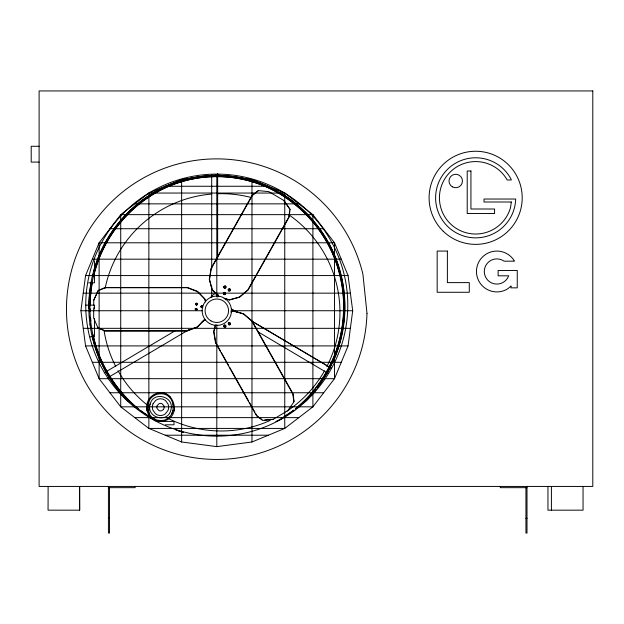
<?xml version="1.0" encoding="UTF-8"?>
<svg xmlns="http://www.w3.org/2000/svg" width="624" height="624" viewBox="0 0 624 624"><rect width="100%" height="100%" fill="white"/><g stroke="black" fill="none" stroke-linecap="round" stroke-linejoin="round"><path stroke-width="0.94" d="M93.709 307.702L93.655 318.014L98.046 328.045L105.074 331.04L187.083 331.04L197.356 327.132L204.711 319.363L197.356 326.851L187.075 330.751L105.066 330.751L98.038 327.756M93.717 305.822L93.748 300.199L98.225 290.456L105.284 287.461L187.286 287.461L197.527 291.361L204.805 298.849L205.6 301.649M230.303 299.559L239.405 297.047L247.845 289.887L288.85 217.004L289.614 210.967M224.078 298.584L229.624 299.949L239.639 297.188L248.087 290.027L289.091 217.144L290.066 209.383L283.772 200.437L290.066 209.383M148.457 414.328C146.008 409.906 146.078 404.414 148.457 399.976M160.516 420.545C177.364 421.028 177.341 393.299 160.516 393.76M167.536 419.578C181.444 412.214 172.201 388.565 156.928 393.292M174.073 410.865L174.556 407.152M80.917 310.736L85.55 275.566L99.122 242.791L120.721 214.648L148.863 193.05L181.639 179.478L216.809 174.845L251.979 179.478L284.755 193.05L312.897 214.648L334.495 242.791L348.067 275.566L352.7 310.736L348.067 345.907L334.495 378.682L312.897 406.825L284.755 428.423L251.979 441.995L216.809 446.628L181.639 441.995L148.863 428.423L120.721 406.825L99.122 378.682L85.55 345.907L80.917 310.736L202.55 310.736M197.59 303.997C196.108 307.905 194.36 301.283 197.558 304.028M200.78 306.735C202.27 302.827 204.064 309.449 200.811 306.704M218.556 296.595L211.981 289.552L209.282 279.302L211.099 268.234L252.104 195.351L258.172 190.593L268.889 191.669L284.014 200.577M218.79 296.735L212.215 289.692L209.524 279.451L211.333 268.382L252.338 195.499L258.406 190.733M217.23 297.04L217.675 295.23M217.69 296.275L218.127 294.466M264.693 420.108L273.195 419.344L262.564 420.42L256.526 415.654L215.522 342.771L213.665 331.703L215.335 325.182M215.608 341.71L213.915 331.562L215.584 325.042M149.237 400.452C145.681 406.622 147.865 415.132 154.011 418.751M171.818 413.845L173.121 410.615M197.551 304.255C194.353 307.008 196.131 300.378 197.597 304.286M197.285 309.512C194.477 312.156 195.406 306.353 197.332 309.543M200.819 306.478L201.607 305.776L202.683 306.033M153.028 403.814L155.657 400.429L157.513 399.376A7.956 7.956 0 0 1 163.745 399.493L165.571 400.616L168.074 404.095A8.557 8.557 0 0 1 167.957 410.491L165.329 413.876L163.472 414.929A7.956 7.956 0 0 1 157.24 414.812L155.415 413.689L152.911 410.21A8.557 8.557 0 0 1 153.028 403.814M163.363 409.5L163.855 408.658A3.853 3.853 0 0 0 163.909 405.779L161.959 403.705A3.58 3.58 0 0 0 159.151 403.65L157.131 405.647A3.853 3.853 0 0 0 157.076 408.525L159.026 410.6A3.58 3.58 0 0 0 161.834 410.654L163.363 409.5M319.504 385.094L327.772 372.395L335.174 356.998A134.363 134.355 0 0 0 335.166 256.511C322.304 225.007 297.149 198.721 265.707 185.461A125.026 125.026 0 0 0 167.786 185.445C136.516 198.916 111.384 225.038 98.553 256.511A134.363 134.355 0 0 0 98.569 356.99L105.955 372.395L115.253 386.677L127.686 400.85M230.747 311.891L233.743 311.056L243.68 313.817L252.088 320.986L293.093 393.869L294.099 401.63L287.898 410.576L272.945 419.484M148.434 399.976L150.68 397.004L153.582 394.727L156.952 393.292M149.214 400.452L151.312 397.683L154.011 395.554M210.959 296.884L213.736 294.271A7.121 7.121 0 0 1 215.522 293.6M315.799 389.548L307.211 399.586L303.022 403.361M317.023 388.112L327.545 372.395L334.948 356.998A134.363 134.355 0 0 0 334.94 256.511C324.168 230.279 305.042 207.698 280.722 193.05M316.025 389.548L306.041 400.85M317.249 388.112L318.474 386.677M202.855 307.234L201.334 307.593L200.772 306.446M225.412 299.809L226.746 298.514M295.355 408.775C312.39 394.969 325.486 376.748 333.934 356.569A133.208 133.208 0 0 0 333.926 256.948C321.22 225.732 296.299 199.828 265.294 186.498A123.958 123.958 0 0 0 168.207 186.482C137.202 199.836 112.289 225.732 99.567 256.94A133.208 133.208 0 0 0 99.575 356.561C108.108 377.068 121.54 395.437 138.84 409.399M295.581 408.775C312.616 394.969 325.705 376.748 334.16 356.569A133.208 133.208 0 0 0 334.152 256.948C321.446 225.732 296.525 199.828 265.52 186.498A123.958 123.958 0 0 0 168.433 186.482C137.428 199.836 112.515 225.732 99.793 256.94A133.208 133.208 0 0 0 93.779 275.816M167.037 418.751L169.744 416.621M293.966 410.023L280.168 419.484L276.034 421.574M293.428 410.545L280.394 419.484L276.26 421.574M104.216 372.793L175.009 330.845M108.014 377.582L188.815 329.714M202.137 321.812L205.475 319.839M233.743 311.056L243.438 313.966L251.839 321.126L292.843 394.009L293.857 401.77M256.526 415.654L258.281 416.707M99.107 290.371L105.284 287.742L187.294 287.742L197.527 291.65L204.812 299.138L205.6 301.93M153.988 395.554L157.162 394.212L160.54 393.76M167.56 419.578C161.078 423.485 152.053 420.943 148.434 414.328M39.109 146.273L31.2 146.273L31.2 162.092L39.109 162.092M165.251 186.264L268.367 186.264M134.792 203.853L298.826 203.853M109.925 228.719L323.692 228.719M92.336 259.178L341.281 259.178M85.55 275.566L348.067 275.566M88.647 282.836L94.481 282.836L94.481 260.785M83.234 293.155L350.384 293.155M85.738 305.136L94.481 305.136L94.481 308.974M231.067 310.736L352.7 310.736M83.234 328.325L350.384 328.325M89.622 336.773L94.481 336.773L94.481 318.56M85.55 345.907L348.067 345.907M92.336 362.294L341.281 362.294M109.925 392.753L323.692 392.753M134.792 417.628L298.826 417.628M156.632 421.411L174.002 421.411L174.002 424.796L165.321 424.796M165.251 435.209L268.367 435.209M108.428 487.664L135.112 487.664L135.112 486.439M526.999 487.664L500.315 487.664L500.315 486.439M79.622 510.167L79.622 486.439L79.693 510.167L48.056 510.167L48.126 486.439M108.428 518.333L109.496 518.333M525.938 518.333L526.999 518.333M160.54 420.545L157.139 420.085L153.988 418.751M224.687 325.159L225.194 325.338A1.053 0.827 60.9 0 1 225.701 326.04L225.654 326.875A1.334 1.045 60.9 0 1 225.077 327.35L224.312 327.187A1.053 0.827 60.9 0 1 223.805 326.485L223.86 325.65A1.334 1.045 60.9 0 1 224.429 325.182L225.443 325.198A1.053 0.827 60.9 0 1 225.95 325.9L225.904 326.734A1.334 1.045 60.9 0 1 225.326 327.21L224.562 327.046A1.053 0.827 60.9 0 1 224.055 326.344L224.102 325.51A1.334 1.045 60.9 0 1 224.679 325.034M225.693 298.896L229.624 299.949M164.159 393.292L167.536 394.727L170.43 397.004M157.693 421.574L153.559 419.484L139.76 410.023M154.159 419.897L157.466 421.574M258.305 332.015L328.271 373.472M140.306 410.545L153.332 419.484M259.787 417.893L262.049 419.679M139.066 409.399C121.766 395.437 108.342 377.06 99.793 356.569A133.208 133.208 0 0 1 93.155 334.924M130.01 402.737C116.275 390.133 106.127 374.041 98.779 356.998A134.363 134.355 0 0 1 92.5 337.03M215.764 342.631L220.537 351.109M221.489 352.802L228.641 365.516M229.593 367.208L248.664 401.107M249.616 402.8L254.865 412.121M255.817 413.821L256.768 415.514M149.237 413.845L147.935 410.615L147.49 407.152M173.121 403.689L173.566 407.152M146.585 407.152L147.061 410.865M98.225 290.456L93.748 300.199M583.05 486.439L583.05 510.167L547.958 510.167L547.958 486.439M551.405 486.439L551.405 510.167M526.999 486.439L526.999 533.06L525.938 533.06L525.938 487.664M251.979 179.478L251.979 441.995M217.651 173.495L217.651 257.143M216.809 174.845L216.809 296.852M216.809 324.62L216.809 446.628M211.7 174.463L211.708 268.819M211.7 286.33L211.708 297.024M181.639 179.478L181.639 441.995M109.496 487.664L109.496 533.06L108.428 533.06L108.428 486.439M288.943 214.843A118.646 118.646 0 0 1 326.804 366.608M324.488 370.882A118.646 118.646 0 0 1 287.149 411.021M270.13 420.459A118.646 118.646 0 0 1 167.879 418.267M148.2 405.779A118.646 118.646 0 0 1 118.014 370.711M115.705 366.421A118.646 118.646 0 0 1 104.06 330.548M105.144 288.148A118.646 118.646 0 0 1 211.692 194.064M217.503 193.736A118.646 118.646 0 0 1 251.16 197.496M90.394 325.775A134.363 134.355 0 0 1 90.145 323.887M89.528 318.201A134.363 134.355 0 0 1 89.38 316.29M89.06 308.662A134.363 134.355 0 0 1 91.33 282.079M92.5 276.479A134.363 134.355 0 0 1 92.945 274.622M93.904 270.941A134.363 134.355 0 0 1 98.787 256.511C111.602 225.038 136.742 198.908 168.02 185.461A125.026 125.026 0 0 1 265.941 185.445M183.253 432.245A123.958 123.958 0 0 1 175.321 429.71M90.893 320.931A133.208 133.208 0 0 1 90.62 318.1M90.223 311.477A133.208 133.208 0 0 1 90.152 308.646M90.145 305.807A133.208 133.208 0 0 1 92.407 282.29M183.035 432.245A123.958 123.958 0 0 1 178.604 430.903M224.266 326.087C225.186 328.357 225.997 324.269 224.266 326.087M224.507 325.946C224.936 327.818 225.685 325.174 224.507 325.946M228.298 323.497L228.337 324.067A1.053 0.827 60.9 0 0 228.844 324.769L229.609 324.932A1.334 1.045 60.9 0 0 230.178 324.457L230.233 323.622A1.053 0.827 60.9 0 0 229.726 322.92L228.961 322.756A1.334 1.045 60.9 0 0 228.384 323.232L228.298 323.497M228.548 323.349L228.579 323.926A1.053 0.827 60.9 0 0 229.086 324.628L229.85 324.792A1.334 1.045 60.9 0 0 230.428 324.316L230.474 323.482A1.053 0.827 60.9 0 0 229.967 322.78L229.203 322.616A1.334 1.045 60.9 0 0 228.626 323.092L228.548 323.349M228.79 323.669C229.46 325.806 230.248 322.312 228.79 323.669M229.039 323.528C229.71 325.658 230.498 322.171 229.039 323.528M150.134 404.305C145.907 417.651 167.84 423.844 170.843 409.999C175.079 396.646 153.145 390.46 150.134 404.305M511.313 201.997L510.533 207.542A36.231 36.231 0 0 1 457.236 229.008A36.231 36.231 0 0 1 450.286 171.951A36.231 36.231 0 0 1 507.195 179.977L511.329 179.985L510.9 178.838A40.037 40.037 0 0 0 445.77 171.163A40.037 40.037 0 0 0 460.824 235.006A40.037 40.037 0 0 0 515.681 199.033L484.013 199.033L484.013 201.997L511.313 201.997M195.133 308.997C196.131 313.49 198.767 306.22 195.133 308.997M195.936 303.872C196.638 305.791 197.574 302.507 195.936 303.872M195.936 304.161C196.646 306.072 197.582 302.796 195.936 304.161M195.671 309.13C195.991 311.665 197.707 307.772 195.671 309.13M201.349 306.322C202.355 308.1 202.379 305.081 201.349 306.868C202.683 308.357 202.683 304.824 201.349 306.322M223.868 286.798L223.915 287.625A1.334 1.053 -60.4 0 0 224.5 288.101L225.272 287.945A1.053 0.835 -60.4 0 0 225.779 287.243L225.724 286.408A1.334 1.053 -60.4 0 0 225.147 285.932L224.375 286.088A1.053 0.835 -60.4 0 0 223.868 286.798M224.102 286.939L224.156 287.773A1.334 1.053 -60.4 0 0 224.741 288.249L225.514 288.085A1.053 0.835 -60.4 0 0 226.021 287.383L225.966 286.549A1.334 1.053 -60.4 0 0 225.381 286.073L224.609 286.237A1.053 0.835 -60.4 0 0 224.094 286.97M224.344 286.907C225.085 289.263 226.184 285.347 224.344 286.907M223.415 293.225L223.47 294.06A1.334 1.053 -60.4 0 0 224.055 294.536L224.827 294.38A1.053 0.835 -60.4 0 0 225.334 293.67L225.28 292.843A1.334 1.053 -60.4 0 0 224.695 292.367L223.922 292.523A1.053 0.835 -60.4 0 0 223.415 293.225M224.578 287.048C224.905 288.717 225.818 285.535 224.578 287.048M223.657 293.374L223.704 294.208A1.334 1.053 -60.4 0 0 224.289 294.684L225.061 294.52A1.053 0.835 -60.4 0 0 225.568 293.818L225.514 292.984A1.334 1.053 -60.4 0 0 224.929 292.508L224.164 292.672A1.053 0.835 -60.4 0 0 223.657 293.374M223.891 293.342C224.64 295.698 225.732 291.782 223.891 293.342M224.133 293.483C224.461 295.152 225.365 291.97 224.133 293.483M228.205 289.63L228.259 290.464A1.334 1.053 -60.4 0 0 228.844 290.94L229.616 290.776A1.053 0.835 -60.4 0 0 230.123 290.074L230.069 289.24A1.334 1.053 -60.4 0 0 229.484 288.764L228.719 288.928A1.053 0.835 -60.4 0 0 228.205 289.63M228.446 289.778L228.501 290.605A1.334 1.053 -60.4 0 0 229.078 291.08L229.85 290.924A1.053 0.835 -60.4 0 0 230.357 290.222L230.311 289.388A1.334 1.053 -60.4 0 0 229.726 288.912L228.953 289.068A1.053 0.835 -60.4 0 0 228.446 289.778M228.688 289.739C229.219 291.79 230.233 288.171 228.688 289.739M228.922 289.887C229.453 291.931 230.467 288.311 228.922 289.887M195.733 309.293C196.303 310.682 197.262 308.35 195.733 309.293M510.97 286.096L507.944 288.67A20.428 20.428 0 0 1 479.716 282.563A20.428 20.428 0 0 1 485.792 254.335A20.428 20.428 0 0 1 514.02 260.387L514.379 261.175L504.091 261.175A12.589 12.589 0 0 0 485.971 265.2A12.589 12.589 0 0 0 491.54 282.898A12.589 12.589 0 0 0 508.693 275.816L498.124 275.816L498.124 270.473L517.257 270.473L517.257 287.851L510.97 287.851L510.97 286.096M592.8 90.94L39.109 90.94L39.109 486.439L592.8 486.439L592.8 90.94M470.941 170.992L467.22 170.992L467.22 213.541L494.575 213.541L494.575 209.001L470.941 209.001L470.941 170.992M284.755 193.05L148.863 193.05L148.863 428.423L284.755 428.423L284.755 193.05M312.897 214.648L120.721 214.648L120.721 406.825L312.897 406.825L312.897 214.648M334.495 242.791L99.122 242.791L99.122 378.682L334.495 378.682L334.495 242.791M447.385 251.066L437.167 251.066L437.167 292.274L469.287 292.274L469.287 282.617L447.385 282.617L447.385 251.066M237.128 312.421L231.301 308.966L237.12 312.421M331.25 368.183L252.119 321.305L331.243 368.183M366.982 313.31L362.934 274.287A150.29 150.29 0 0 0 123.365 191.412A150.29 150.29 0 0 0 149.503 443.563A150.29 150.29 0 0 0 366.982 313.31M150.47 418.135A131.017 131.017 0 0 0 347.779 306.033A131.017 131.017 0 0 0 152.038 191.209A131.017 131.017 0 0 0 150.47 418.135M443.243 231.239A46.558 46.558 0 0 0 520.798 209.157A46.558 46.558 0 0 0 462.899 153.028A46.558 46.558 0 0 0 443.243 231.239M452.353 186.826A6.731 6.731 0 0 0 462.454 180.999A6.731 6.731 0 0 0 452.353 175.172A6.731 6.731 0 0 0 452.353 186.826M209.477 323.443A14.672 14.672 0 0 0 231.481 310.736A14.672 14.672 0 0 0 209.477 298.038A14.672 14.672 0 0 0 209.477 323.443M210.943 320.9A11.739 11.739 0 0 0 228.548 310.736A11.739 11.739 0 0 0 210.943 300.573A11.739 11.739 0 0 0 210.943 320.9"/></g></svg>
